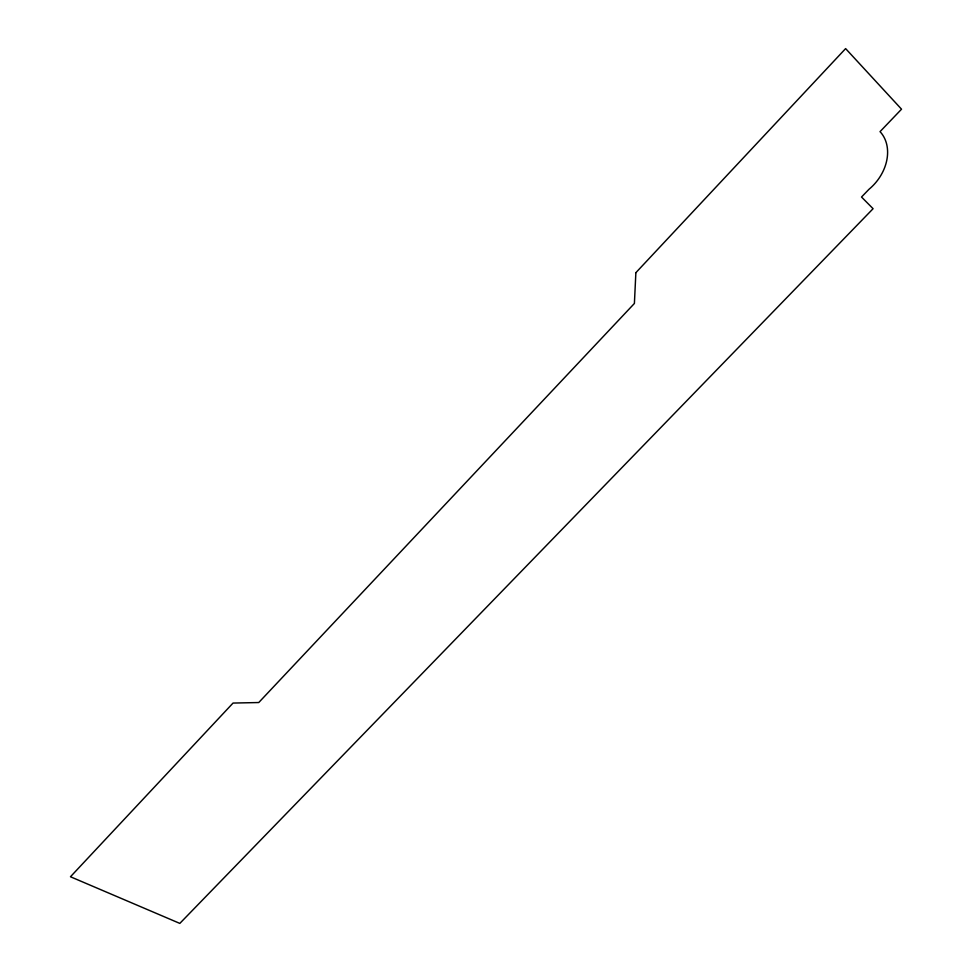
<?xml version="1.0" encoding="UTF-8"?>
<svg xmlns="http://www.w3.org/2000/svg" width="972" height="972" viewBox="0 0 972 972"><rect width="100%" height="100%" fill="white"/><g stroke="black" fill="none" stroke-linecap="round" stroke-linejoin="round"><path stroke-width="1.46" d="M635.87 272.682L634.4 303.458L258.746 702.537L233.049 703.06L70.47 876.756L179.82 923.4L873.087 208.701L861.52 197.024L868.98 189.297A42.1 32.756 -49.2 0 0 880.037 131.645L901.53 109.192L845.616 48.6L635.87 272.682"/></g></svg>
